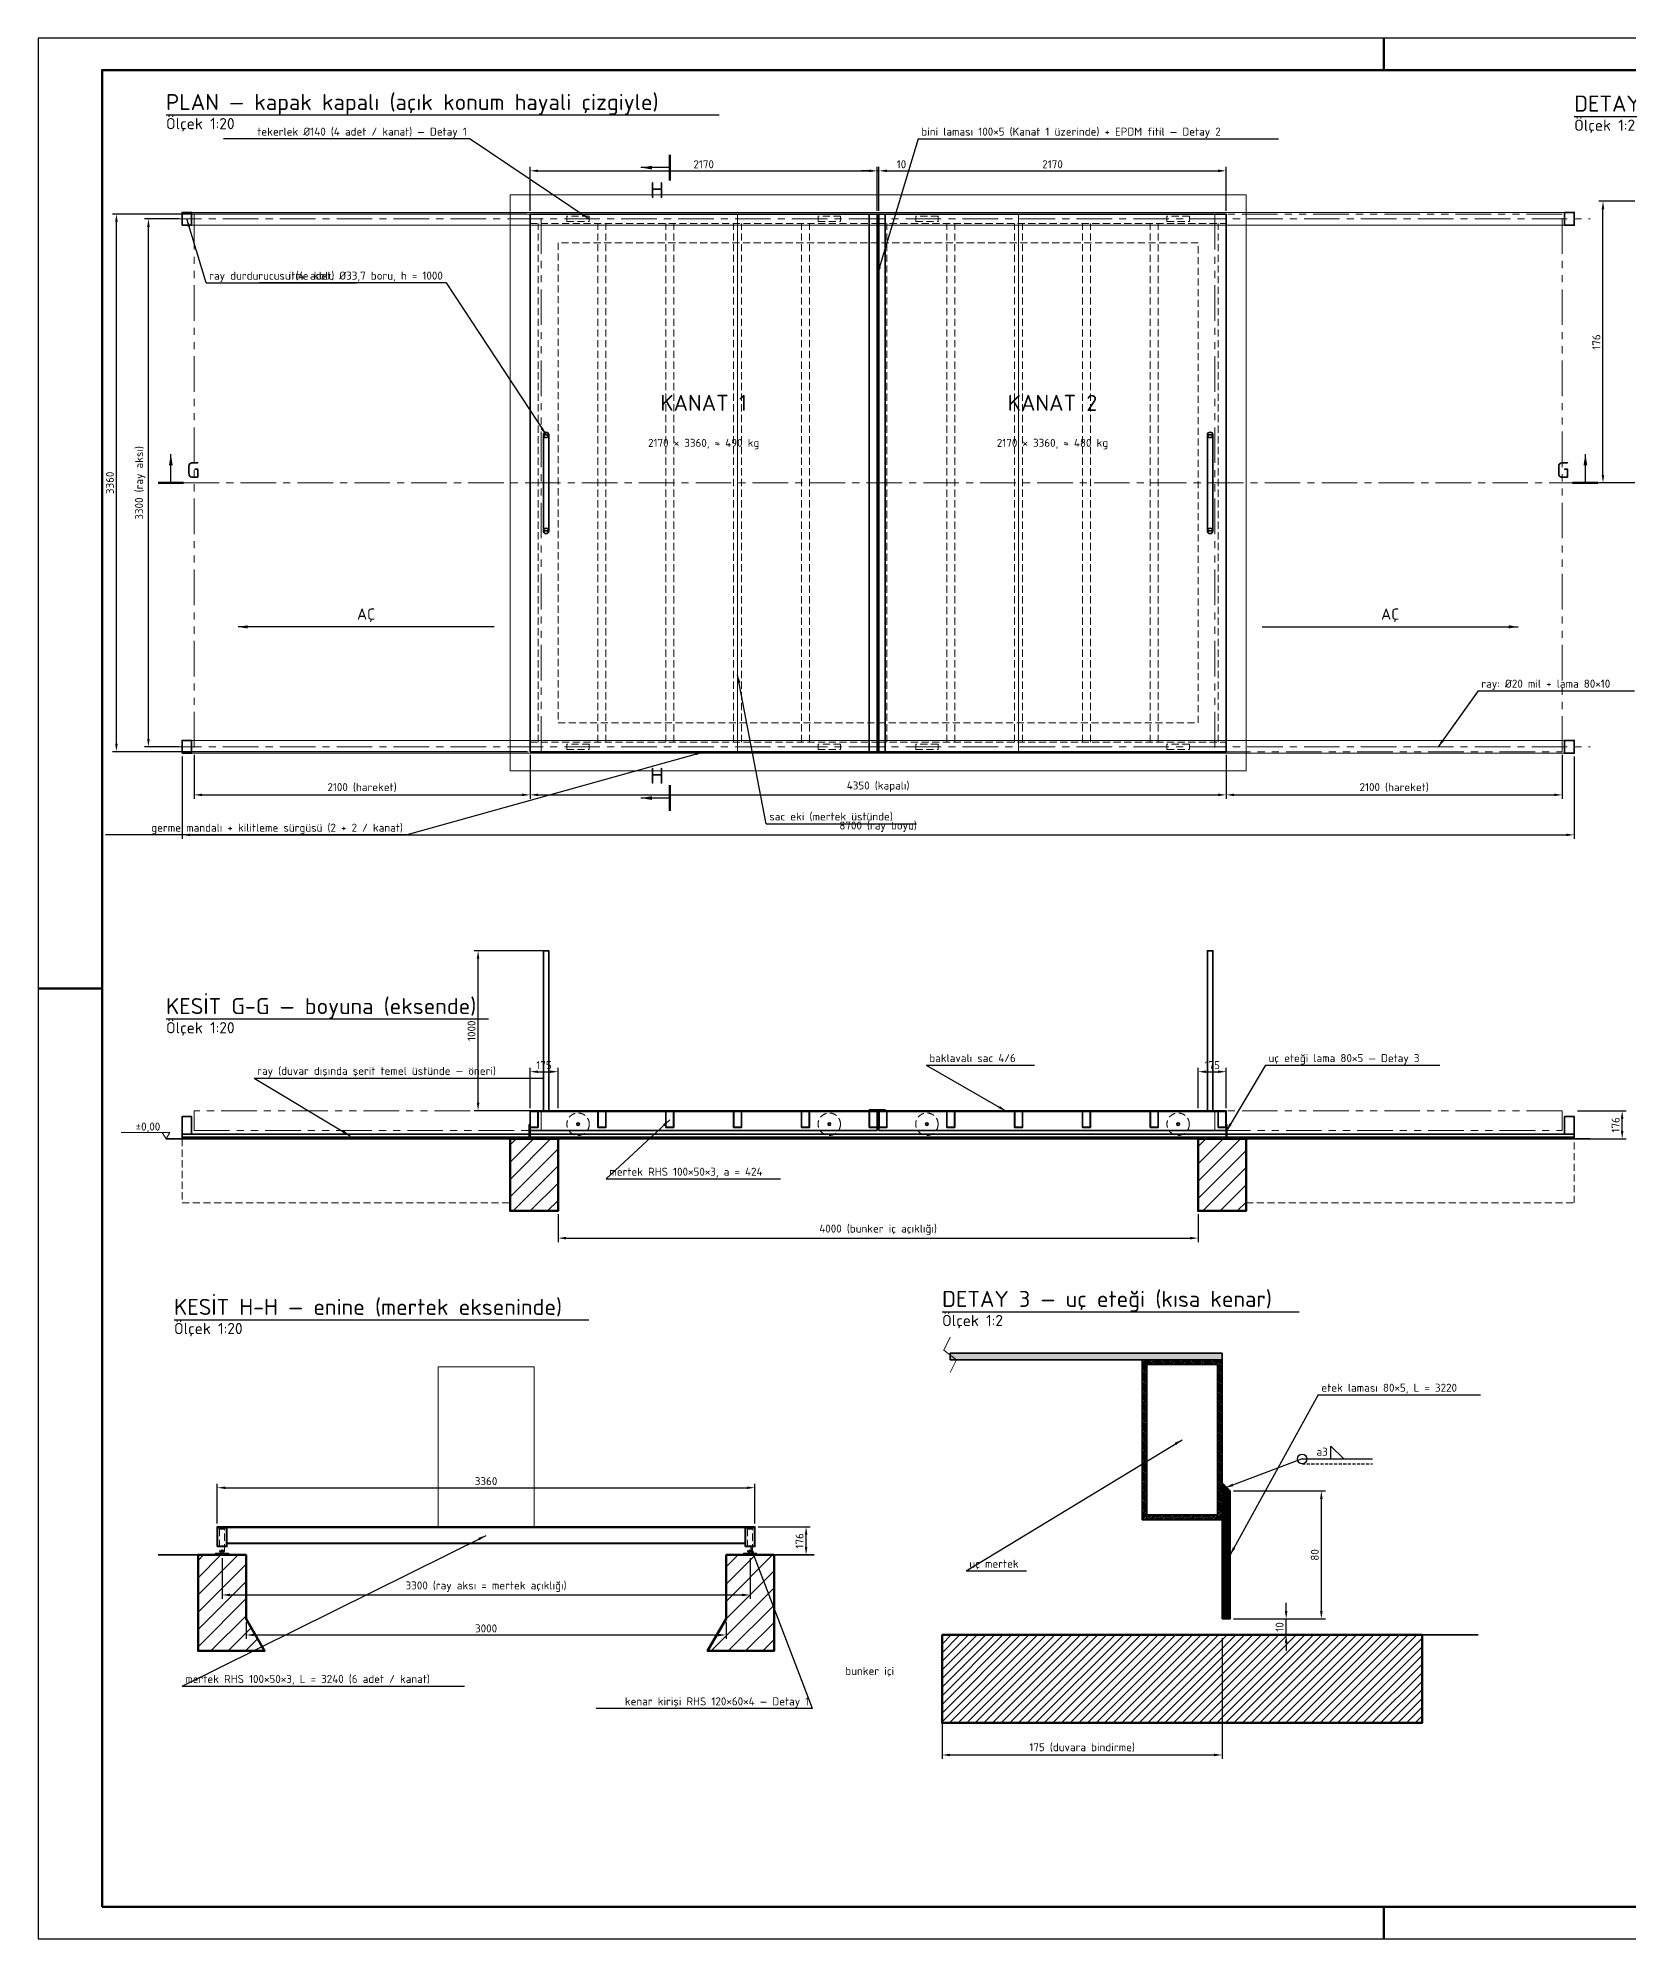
# Model space of a CAD drawing. Header units: millimetres. Extents: x 0 to 120410, y -42000 to 5469.
# Drawn here: x 82000 to 91943, y -42000 to -30120 of the extents above; entities that cross this region are included whole.
import ezdxf
from ezdxf.enums import TextEntityAlignment as Align

# ---------------------------------------------------------------- set-up
doc = ezdxf.new("R2010")
doc.units = ezdxf.units.MM
for name, pattern in [('CENTER', [50.8, 31.75, -6.35, 6.35, -6.35]), ('HIDDEN', [9.525, 6.35, -3.175]), ('PHANTOM', [63.5, 31.75, -6.35, 6.35, -6.35, 6.35, -6.35])]:
    doc.linetypes.add(name, pattern=pattern)
for name, color, linetype, lineweight in [('CL-ANTET', 7, 'Continuous', 70), ('CL-ANTET-INCE', 7, 'Continuous', 25), ('CL-BETON', 7, 'Continuous', 50), ('CL-BETON-EK-G', 30, 'HIDDEN', 18), ('CL-EKSEN', 1, 'CENTER', 18), ('CL-GIZLI', 9, 'HIDDEN', 18), ('CL-HAYALET', 9, 'PHANTOM', 18), ('CL-INCE', 7, 'Continuous', 18), ('CL-KAPAK', 6, 'Continuous', 35), ('CL-KAYNAK', 1, 'Continuous', 25), ('CL-OLCU', 2, 'Continuous', 18), ('CL-TARAMA', 8, 'Continuous', 18), ('CL-YAZI', 7, 'Continuous', 25), ('CL-ZEMIN', 8, 'Continuous', 35)]:
    doc.layers.add(name, color=color, linetype=linetype, lineweight=lineweight)
doc.styles.add('CL-ISO', font='isocpeur.ttf')
doc.dimstyles.new('CL-S20', dxfattribs={"dimscale": 20, "dimtxt": 2.5, "dimasz": 2.5, "dimexe": 1.25, "dimexo": 1, "dimgap": 0.8, "dimtad": 1, "dimdec": 0, "dimtxsty": 'CL-ISO', "dimcen": 2.5, "dimadec": 1, "dimazin": 0, "dimtfac": 1, "dimtmove": 0, "dimatfit": 3, "dimfxl": 1, "dimarcsym": 0})
doc.dimstyles.new('CL-S20-K10', dxfattribs={"dimscale": 20, "dimtxt": 2.5, "dimasz": 2.5, "dimexe": 1.25, "dimexo": 1, "dimgap": 0.8, "dimtad": 1, "dimdec": 0, "dimlfac": 0.1, "dimtxsty": 'CL-ISO', "dimcen": 2.5, "dimadec": 1, "dimazin": 0, "dimtfac": 1, "dimtmove": 0, "dimatfit": 3, "dimfxl": 1, "dimarcsym": 0})

# ---------------------------------------------------------------- blocks, each defined once
blk = doc.blocks.new('*D355')
at = {"layer": 'CL-OLCU', "color": 0, "lineweight": -2, "transparency": 16777216}
for p, q in [((85075, -31200), (85075, -30925)), ((85125, -30950), (87195, -30950)), ((87245, -31200), (87245, -30925))]:
    blk.add_line(p, q, dxfattribs=at)
at = {"layer": 'CL-OLCU', "color": 0, "transparency": 16777216}
for points in [[(85125, -30942), (85125, -30958), (85075, -30950)], [(87195, -30942), (87195, -30958), (87245, -30950)]]:
    blk.add_solid(points, dxfattribs=at)
at = {"layer": 'Defpoints', "color": 0, "transparency": 16777216}
for p in [(87245, -30950), (85075, -31220), (87245, -31220)]:
    blk.add_point(p, dxfattribs=at)
at = {"layer": 'CL-OLCU', "color": 0, "transparency": 16777216, "insert": (86160, -30909), "char_height": 50, "attachment_point": 5, "style": 'CL-ISO'}
blk.add_mtext('2170', dxfattribs=at)
blk = doc.blocks.new('*D356')
at = {"layer": 'CL-OLCU', "color": 0, "lineweight": -2, "transparency": 16777216}
for p, q in [((87255, -31200), (87255, -30925)), ((87305, -30950), (89375, -30950)), ((89425, -31200), (89425, -30925))]:
    blk.add_line(p, q, dxfattribs=at)
at = {"layer": 'CL-OLCU', "color": 0, "transparency": 16777216}
for points in [[(87305, -30942), (87305, -30958), (87255, -30950)], [(89375, -30942), (89375, -30958), (89425, -30950)]]:
    blk.add_solid(points, dxfattribs=at)
at = {"layer": 'Defpoints', "color": 0, "transparency": 16777216}
for p in [(89425, -30950), (87255, -31220), (89425, -31220)]:
    blk.add_point(p, dxfattribs=at)
at = {"layer": 'CL-OLCU', "color": 0, "transparency": 16777216, "insert": (88340, -30909), "char_height": 50, "attachment_point": 5, "style": 'CL-ISO'}
blk.add_mtext('2170', dxfattribs=at)
blk = doc.blocks.new('*D357')
at = {"layer": 'CL-OLCU', "color": 0, "lineweight": -2, "transparency": 16777216}
for p, q in [((87195, -30950), (87145, -30950)), ((87245, -31200), (87245, -30925)), ((87245, -30950), (87255, -30950)), ((87255, -31200), (87255, -30925)), ((87305, -30950), (87437, -30950))]:
    blk.add_line(p, q, dxfattribs=at)
at = {"layer": 'CL-OLCU', "color": 0, "transparency": 16777216}
for points in [[(87195, -30942), (87195, -30958), (87245, -30950)], [(87305, -30942), (87305, -30958), (87255, -30950)]]:
    blk.add_solid(points, dxfattribs=at)
at = {"layer": 'Defpoints', "color": 0, "transparency": 16777216}
for p in [(87255, -30950), (87245, -31220), (87255, -31220)]:
    blk.add_point(p, dxfattribs=at)
at = {"layer": 'CL-OLCU', "color": 0, "transparency": 16777216, "insert": (87396, -30909), "char_height": 50, "attachment_point": 5, "style": 'CL-ISO'}
blk.add_mtext('10', dxfattribs=at)
blk = doc.blocks.new('*D358')
at = {"layer": 'CL-OLCU', "color": 0, "lineweight": -2, "transparency": 16777216}
for p, q in [((82975, -34600), (82975, -34875)), ((85075, -34600), (85075, -34875)), ((83025, -34850), (85025, -34850))]:
    blk.add_line(p, q, dxfattribs=at)
at = {"layer": 'CL-OLCU', "color": 0, "transparency": 16777216}
for points in [[(83025, -34842), (83025, -34858), (82975, -34850)], [(85025, -34842), (85025, -34858), (85075, -34850)]]:
    blk.add_solid(points, dxfattribs=at)
at = {"layer": 'Defpoints', "color": 0, "transparency": 16777216}
for p in [(82975, -34580), (85075, -34580), (85075, -34850)]:
    blk.add_point(p, dxfattribs=at)
at = {"layer": 'CL-OLCU', "color": 0, "transparency": 16777216, "insert": (84025, -34804), "char_height": 50, "attachment_point": 5, "style": 'CL-ISO'}
blk.add_mtext('2100 (hareket)', dxfattribs=at)
blk = doc.blocks.new('*D359')
at = {"layer": 'CL-OLCU', "color": 0, "lineweight": -2, "transparency": 16777216}
for p, q in [((89425, -34600), (89425, -34875)), ((91525, -34600), (91525, -34875)), ((89475, -34850), (91475, -34850))]:
    blk.add_line(p, q, dxfattribs=at)
at = {"layer": 'CL-OLCU', "color": 0, "transparency": 16777216}
for points in [[(89475, -34842), (89475, -34858), (89425, -34850)], [(91475, -34842), (91475, -34858), (91525, -34850)]]:
    blk.add_solid(points, dxfattribs=at)
at = {"layer": 'Defpoints', "color": 0, "transparency": 16777216}
for p in [(89425, -34580), (91525, -34580), (91525, -34850)]:
    blk.add_point(p, dxfattribs=at)
at = {"layer": 'CL-OLCU', "color": 0, "transparency": 16777216, "insert": (90475, -34804), "char_height": 50, "attachment_point": 5, "style": 'CL-ISO'}
blk.add_mtext('2100 (hareket)', dxfattribs=at)
blk = doc.blocks.new('*D360')
at = {"layer": 'CL-OLCU', "color": 0, "lineweight": -2, "transparency": 16777216}
for p, q in [((85075, -34600), (85075, -34875)), ((89425, -34600), (89425, -34875)), ((85125, -34850), (89375, -34850))]:
    blk.add_line(p, q, dxfattribs=at)
at = {"layer": 'CL-OLCU', "color": 0, "transparency": 16777216}
for points in [[(85125, -34842), (85125, -34858), (85075, -34850)], [(89375, -34842), (89375, -34858), (89425, -34850)]]:
    blk.add_solid(points, dxfattribs=at)
at = {"layer": 'Defpoints', "color": 0, "transparency": 16777216}
for p in [(85075, -34580), (89425, -34580), (89425, -34850)]:
    blk.add_point(p, dxfattribs=at)
at = {"layer": 'CL-OLCU', "color": 0, "transparency": 16777216, "insert": (87250, -34799), "char_height": 50, "attachment_point": 5, "style": 'CL-ISO'}
blk.add_mtext('4350 (kapalı)', dxfattribs=at)
blk = doc.blocks.new('*D361')
at = {"layer": 'CL-OLCU', "color": 0, "lineweight": -2, "transparency": 16777216}
for p, q in [((82900, -34610), (82900, -35125)), ((91600, -34610), (91600, -35125)), ((82950, -35100), (91550, -35100))]:
    blk.add_line(p, q, dxfattribs=at)
at = {"layer": 'CL-OLCU', "color": 0, "transparency": 16777216}
for points in [[(82950, -35092), (82950, -35108), (82900, -35100)], [(91550, -35092), (91550, -35108), (91600, -35100)]]:
    blk.add_solid(points, dxfattribs=at)
at = {"layer": 'Defpoints', "color": 0, "transparency": 16777216}
for p in [(82900, -34590), (91600, -34590), (91600, -35100)]:
    blk.add_point(p, dxfattribs=at)
at = {"layer": 'CL-OLCU', "color": 0, "transparency": 16777216, "insert": (87250, -35049), "char_height": 50, "attachment_point": 5, "style": 'CL-ISO'}
blk.add_mtext('8700 (ray boyu)', dxfattribs=at)
blk = doc.blocks.new('*D362')
at = {"layer": 'CL-OLCU', "color": 0, "lineweight": -2, "transparency": 16777216}
for p, q in [((82880, -31250), (82665, -31250)), ((82690, -34500), (82690, -31300)), ((82880, -34550), (82665, -34550))]:
    blk.add_line(p, q, dxfattribs=at)
at = {"layer": 'CL-OLCU', "color": 0, "transparency": 16777216}
for points in [[(82682, -31300), (82698, -31300), (82690, -31250)], [(82682, -34500), (82698, -34500), (82690, -34550)]]:
    blk.add_solid(points, dxfattribs=at)
at = {"layer": 'Defpoints', "color": 0, "transparency": 16777216}
for p in [(82690, -31250), (82900, -31250), (82900, -34550)]:
    blk.add_point(p, dxfattribs=at)
at = {"layer": 'CL-OLCU', "color": 0, "transparency": 16777216, "insert": (82639, -32900), "char_height": 50, "attachment_point": 5, "rotation": 90, "style": 'CL-ISO'}
blk.add_mtext('3300 (ray aksı)', dxfattribs=at)
blk = doc.blocks.new('*D363')
at = {"layer": 'CL-OLCU', "color": 0, "lineweight": -2, "transparency": 16777216}
for p, q in [((85055, -31220), (82465, -31220)), ((82490, -34530), (82490, -31270)), ((85055, -34580), (82465, -34580))]:
    blk.add_line(p, q, dxfattribs=at)
at = {"layer": 'CL-OLCU', "color": 0, "transparency": 16777216}
for points in [[(82482, -31270), (82498, -31270), (82490, -31220)], [(82482, -34530), (82498, -34530), (82490, -34580)]]:
    blk.add_solid(points, dxfattribs=at)
at = {"layer": 'Defpoints', "color": 0, "transparency": 16777216}
for p in [(82490, -31220), (85075, -31220), (85075, -34580)]:
    blk.add_point(p, dxfattribs=at)
at = {"layer": 'CL-OLCU', "color": 0, "transparency": 16777216, "insert": (82449, -32900), "char_height": 50, "attachment_point": 5, "rotation": 90, "style": 'CL-ISO'}
blk.add_mtext('3360', dxfattribs=at)
blk = doc.blocks.new('*D364')
at = {"layer": 'CL-OLCU', "color": 0, "lineweight": -2, "transparency": 16777216}
for p, q in [((91620, -36824), (91925, -36824)), ((91900, -36950), (91900, -36874)), ((91620, -37000), (91925, -37000))]:
    blk.add_line(p, q, dxfattribs=at)
at = {"layer": 'CL-OLCU', "color": 0, "transparency": 16777216}
for points in [[(91892, -36874), (91908, -36874), (91900, -36824)], [(91892, -36950), (91908, -36950), (91900, -37000)]]:
    blk.add_solid(points, dxfattribs=at)
at = {"layer": 'Defpoints', "color": 0, "transparency": 16777216}
for p in [(91600, -36824), (91900, -36824), (91600, -37000)]:
    blk.add_point(p, dxfattribs=at)
at = {"layer": 'CL-OLCU', "color": 0, "transparency": 16777216, "insert": (91859, -36912), "char_height": 50, "attachment_point": 5, "rotation": 90, "style": 'CL-ISO'}
blk.add_mtext('176', dxfattribs=at)
blk = doc.blocks.new('*D365')
at = {"layer": 'CL-OLCU', "color": 0, "lineweight": -2, "transparency": 16777216}
for p, q in [((85155, -35824), (84725, -35824)), ((84750, -36774), (84750, -35874)), ((85155, -36824), (84725, -36824))]:
    blk.add_line(p, q, dxfattribs=at)
at = {"layer": 'CL-OLCU', "color": 0, "transparency": 16777216}
for points in [[(84742, -35874), (84758, -35874), (84750, -35824)], [(84742, -36774), (84758, -36774), (84750, -36824)]]:
    blk.add_solid(points, dxfattribs=at)
at = {"layer": 'Defpoints', "color": 0, "transparency": 16777216}
for p in [(84750, -35824), (85175, -35824), (85175, -36824)]:
    blk.add_point(p, dxfattribs=at)
at = {"layer": 'CL-OLCU', "color": 0, "transparency": 16777216, "insert": (84709, -36324), "char_height": 50, "attachment_point": 5, "rotation": 90, "style": 'CL-ISO'}
blk.add_mtext('1000', dxfattribs=at)
blk = doc.blocks.new('*D366')
at = {"layer": 'CL-OLCU', "color": 0, "lineweight": -2, "transparency": 16777216}
for p, q in [((85250, -37470), (85250, -37645)), ((89250, -37470), (89250, -37645)), ((85300, -37620), (89200, -37620))]:
    blk.add_line(p, q, dxfattribs=at)
at = {"layer": 'CL-OLCU', "color": 0, "transparency": 16777216}
for points in [[(85300, -37612), (85300, -37628), (85250, -37620)], [(89200, -37612), (89200, -37628), (89250, -37620)]]:
    blk.add_solid(points, dxfattribs=at)
at = {"layer": 'Defpoints', "color": 0, "transparency": 16777216}
for p in [(85250, -37450), (89250, -37450), (89250, -37620)]:
    blk.add_point(p, dxfattribs=at)
at = {"layer": 'CL-OLCU', "color": 0, "transparency": 16777216, "insert": (87250, -37568), "char_height": 50, "attachment_point": 5, "style": 'CL-ISO'}
blk.add_mtext('4000 (bunker iç açıklığı)', dxfattribs=at)
blk = doc.blocks.new('*D367')
at = {"layer": 'CL-OLCU', "color": 0, "lineweight": -2, "transparency": 16777216}
for p, q in [((85075, -36808), (85075, -36555)), ((85125, -36580), (85200, -36580)), ((85250, -36808), (85250, -36555))]:
    blk.add_line(p, q, dxfattribs=at)
at = {"layer": 'CL-OLCU', "color": 0, "transparency": 16777216}
for points in [[(85125, -36572), (85125, -36588), (85075, -36580)], [(85200, -36572), (85200, -36588), (85250, -36580)]]:
    blk.add_solid(points, dxfattribs=at)
at = {"layer": 'Defpoints', "color": 0, "transparency": 16777216}
for p in [(85250, -36580), (85075, -36828), (85250, -36828)]:
    blk.add_point(p, dxfattribs=at)
at = {"layer": 'CL-OLCU', "color": 0, "transparency": 16777216, "insert": (85162, -36539), "char_height": 50, "attachment_point": 5, "style": 'CL-ISO'}
blk.add_mtext('175', dxfattribs=at)
blk = doc.blocks.new('*D368')
at = {"layer": 'CL-OLCU', "color": 0, "lineweight": -2, "transparency": 16777216}
for p, q in [((89250, -36808), (89250, -36555)), ((89300, -36580), (89375, -36580)), ((89425, -36808), (89425, -36555))]:
    blk.add_line(p, q, dxfattribs=at)
at = {"layer": 'CL-OLCU', "color": 0, "transparency": 16777216}
for points in [[(89300, -36572), (89300, -36588), (89250, -36580)], [(89375, -36572), (89375, -36588), (89425, -36580)]]:
    blk.add_solid(points, dxfattribs=at)
at = {"layer": 'Defpoints', "color": 0, "transparency": 16777216}
for p in [(89425, -36580), (89250, -36828), (89425, -36828)]:
    blk.add_point(p, dxfattribs=at)
at = {"layer": 'CL-OLCU', "color": 0, "transparency": 16777216, "insert": (89338, -36539), "char_height": 50, "attachment_point": 5, "style": 'CL-ISO'}
blk.add_mtext('175', dxfattribs=at)
blk = doc.blocks.new('*D369')
at = {"layer": 'CL-OLCU', "color": 0, "lineweight": -2, "transparency": 16777216}
for p, q in [((83150, -39620), (83150, -39875)), ((86450, -39620), (86450, -39875)), ((83200, -39850), (86400, -39850))]:
    blk.add_line(p, q, dxfattribs=at)
at = {"layer": 'CL-OLCU', "color": 0, "transparency": 16777216}
for points in [[(83200, -39842), (83200, -39858), (83150, -39850)], [(86400, -39842), (86400, -39858), (86450, -39850)]]:
    blk.add_solid(points, dxfattribs=at)
at = {"layer": 'Defpoints', "color": 0, "transparency": 16777216}
for p in [(83150, -39600), (86450, -39600), (86450, -39850)]:
    blk.add_point(p, dxfattribs=at)
at = {"layer": 'CL-OLCU', "color": 0, "transparency": 16777216, "insert": (84800, -39798), "char_height": 50, "attachment_point": 5, "style": 'CL-ISO'}
blk.add_mtext('3300 (ray aksı = mertek açıklığı)', dxfattribs=at)
blk = doc.blocks.new('*D370')
at = {"layer": 'CL-OLCU', "color": 0, "lineweight": -2, "transparency": 16777216}
for p, q in [((83300, -40020), (83300, -40125)), ((86300, -40020), (86300, -40125)), ((83350, -40100), (86250, -40100))]:
    blk.add_line(p, q, dxfattribs=at)
at = {"layer": 'CL-OLCU', "color": 0, "transparency": 16777216}
for points in [[(83350, -40092), (83350, -40108), (83300, -40100)], [(86250, -40092), (86250, -40108), (86300, -40100)]]:
    blk.add_solid(points, dxfattribs=at)
at = {"layer": 'Defpoints', "color": 0, "transparency": 16777216}
for p in [(83300, -40000), (86300, -40000), (86300, -40100)]:
    blk.add_point(p, dxfattribs=at)
at = {"layer": 'CL-OLCU', "color": 0, "transparency": 16777216, "insert": (84800, -40059), "char_height": 50, "attachment_point": 5, "style": 'CL-ISO'}
blk.add_mtext('3000', dxfattribs=at)
blk = doc.blocks.new('*D371')
at = {"layer": 'CL-OLCU', "color": 0, "lineweight": -2, "transparency": 16777216}
for p, q in [((83120, -39404), (83120, -39155)), ((83170, -39180), (86430, -39180)), ((86480, -39404), (86480, -39155))]:
    blk.add_line(p, q, dxfattribs=at)
at = {"layer": 'CL-OLCU', "color": 0, "transparency": 16777216}
for points in [[(83170, -39172), (83170, -39188), (83120, -39180)], [(86430, -39172), (86430, -39188), (86480, -39180)]]:
    blk.add_solid(points, dxfattribs=at)
at = {"layer": 'Defpoints', "color": 0, "transparency": 16777216}
for p in [(86480, -39180), (83120, -39424), (86480, -39424)]:
    blk.add_point(p, dxfattribs=at)
at = {"layer": 'CL-OLCU', "color": 0, "transparency": 16777216, "insert": (84800, -39139), "char_height": 50, "attachment_point": 5, "style": 'CL-ISO'}
blk.add_mtext('3360', dxfattribs=at)
blk = doc.blocks.new('*D372')
at = {"layer": 'CL-OLCU', "color": 0, "lineweight": -2, "transparency": 16777216}
for p, q in [((86500, -39424), (86825, -39424)), ((86800, -39550), (86800, -39474)), ((86500, -39600), (86825, -39600))]:
    blk.add_line(p, q, dxfattribs=at)
at = {"layer": 'CL-OLCU', "color": 0, "transparency": 16777216}
for points in [[(86792, -39474), (86808, -39474), (86800, -39424)], [(86792, -39550), (86808, -39550), (86800, -39600)]]:
    blk.add_solid(points, dxfattribs=at)
at = {"layer": 'Defpoints', "color": 0, "transparency": 16777216}
for p in [(86480, -39424), (86800, -39424), (86480, -39600)]:
    blk.add_point(p, dxfattribs=at)
at = {"layer": 'CL-OLCU', "color": 0, "transparency": 16777216, "insert": (86759, -39512), "char_height": 50, "attachment_point": 5, "rotation": 90, "style": 'CL-ISO'}
blk.add_mtext('176', dxfattribs=at)
blk = doc.blocks.new('*D378')
at = {"layer": 'CL-OLCU', "color": 0, "lineweight": -2, "transparency": 16777216}
for p, q in [((91980, -31140), (91755, -31140)), ((91780, -32850), (91780, -31190)), ((91980, -32900), (91755, -32900))]:
    blk.add_line(p, q, dxfattribs=at)
at = {"layer": 'CL-OLCU', "color": 0, "transparency": 16777216}
for points in [[(91772, -31190), (91788, -31190), (91780, -31140)], [(91772, -32850), (91788, -32850), (91780, -32900)]]:
    blk.add_solid(points, dxfattribs=at)
at = {"layer": 'Defpoints', "color": 0, "transparency": 16777216}
for p in [(91780, -31140), (92000, -31140), (92000, -32900)]:
    blk.add_point(p, dxfattribs=at)
at = {"layer": 'CL-OLCU', "color": 0, "transparency": 16777216, "insert": (91739, -32020), "char_height": 50, "attachment_point": 5, "rotation": 90, "style": 'CL-ISO'}
blk.add_mtext('176', dxfattribs=at)
blk = doc.blocks.new('*D383')
at = {"layer": 'CL-OLCU', "color": 0, "lineweight": -2, "transparency": 16777216}
for p, q in [((87650, -40120), (87650, -40875)), ((89400, -40120), (89400, -40875)), ((87700, -40850), (89350, -40850))]:
    blk.add_line(p, q, dxfattribs=at)
at = {"layer": 'CL-OLCU', "color": 0, "transparency": 16777216}
for points in [[(87700, -40842), (87700, -40858), (87650, -40850)], [(89350, -40842), (89350, -40858), (89400, -40850)]]:
    blk.add_solid(points, dxfattribs=at)
at = {"layer": 'Defpoints', "color": 0, "transparency": 16777216}
for p in [(87650, -40100), (89400, -40100), (89400, -40850)]:
    blk.add_point(p, dxfattribs=at)
at = {"layer": 'CL-OLCU', "color": 0, "transparency": 16777216, "insert": (88525, -40804), "char_height": 50, "attachment_point": 5, "style": 'CL-ISO'}
blk.add_mtext('175 (duvara bindirme)', dxfattribs=at)
blk = doc.blocks.new('*D384')
at = {"layer": 'CL-OLCU', "color": 0, "lineweight": -2, "transparency": 16777216}
for p, q in [((89800, -39950), (89800, -39900)), ((89470, -40000), (89825, -40000)), ((89800, -40100), (89800, -40000)), ((89470, -40100), (89825, -40100)), ((89800, -40150), (89800, -40200))]:
    blk.add_line(p, q, dxfattribs=at)
at = {"layer": 'CL-OLCU', "color": 0, "transparency": 16777216}
for points in [[(89792, -39950), (89808, -39950), (89800, -40000)], [(89792, -40150), (89808, -40150), (89800, -40100)]]:
    blk.add_solid(points, dxfattribs=at)
at = {"layer": 'Defpoints', "color": 0, "transparency": 16777216}
for p in [(89450, -40000), (89800, -40000), (89450, -40100)]:
    blk.add_point(p, dxfattribs=at)
at = {"layer": 'CL-OLCU', "color": 0, "transparency": 16777216, "insert": (89759, -40050), "char_height": 50, "attachment_point": 5, "rotation": 90, "style": 'CL-ISO'}
blk.add_mtext('10', dxfattribs=at)
blk = doc.blocks.new('*D385')
at = {"layer": 'CL-OLCU', "color": 0, "lineweight": -2, "transparency": 16777216}
for p, q in [((89470, -39200), (90045, -39200)), ((90020, -39950), (90020, -39250)), ((89470, -40000), (90045, -40000))]:
    blk.add_line(p, q, dxfattribs=at)
at = {"layer": 'CL-OLCU', "color": 0, "transparency": 16777216}
for points in [[(90012, -39250), (90028, -39250), (90020, -39200)], [(90012, -39950), (90028, -39950), (90020, -40000)]]:
    blk.add_solid(points, dxfattribs=at)
at = {"layer": 'Defpoints', "color": 0, "transparency": 16777216}
for p in [(89450, -39200), (90020, -39200), (89450, -40000)]:
    blk.add_point(p, dxfattribs=at)
at = {"layer": 'CL-OLCU', "color": 0, "transparency": 16777216, "insert": (89979, -39600), "char_height": 50, "attachment_point": 5, "rotation": 90, "style": 'CL-ISO'}
blk.add_mtext('80', dxfattribs=at)

msp = doc.modelspace()

# ---------------------------------------------------------------- hatches: boundary and pattern name
at = {"layer": 'CL-KAPAK'}
msp.add_hatch(color=256, dxfattribs=at).paths.add_polyline_path([(87700, -38380), (89400, -38380), (89400, -38340), (87700, -38340)])
at = {"layer": 'CL-KAYNAK'}
msp.add_hatch(color=256, dxfattribs=at).paths.add_polyline_path([(89400, -39200), (89450, -39200), (89400, -39150)])
at = {"layer": 'CL-TARAMA'}
h = msp.add_hatch(dxfattribs=at)
h.set_pattern_fill('ANSI31', color=256, scale=24, style=0)
h.paths.add_polyline_path([(84950, -37000), (85250, -37000), (85250, -37450), (84950, -37450)])
h = msp.add_hatch(dxfattribs=at)
h.set_pattern_fill('ANSI31', color=256, scale=24, style=0)
h.paths.add_polyline_path([(89250, -37000), (89550, -37000), (89550, -37450), (89250, -37450)])
h = msp.add_hatch(dxfattribs=at)
h.set_pattern_fill('ANSI31', color=256, scale=2.4, style=0)
h.paths.add_polyline_path([(88900, -39380), (89400, -39380), (89400, -38380), (88900, -38380)])
h.paths.add_polyline_path([(88930, -39350), (89370, -39350), (89370, -38410), (88930, -38410)], flags=0)
h = msp.add_hatch(dxfattribs=at)
h.set_pattern_fill('ANSI31', color=256, scale=1.6, angle=90, style=0)
h.paths.add_polyline_path([(89400, -40000), (89450, -40000), (89450, -39200), (89400, -39200)])
h = msp.add_hatch(dxfattribs=at)
h.set_pattern_fill('ANSI31', color=256, scale=24, style=0)
h.paths.add_polyline_path([(83300, -39600), (83000, -39600), (83000, -40200), (83415.5, -40200), (83300, -40000)])
h = msp.add_hatch(dxfattribs=at)
h.set_pattern_fill('ANSI31', color=256, scale=24, style=0)
h.paths.add_polyline_path([(86300, -39600), (86600, -39600), (86600, -40200), (86184.5, -40200), (86300, -40000)])
h = msp.add_hatch(dxfattribs=at)
h.set_pattern_fill('ANSI31', color=256, scale=12, style=0)
h.paths.add_polyline_path([(87650, -40100), (90650, -40100), (90650, -40650), (87650, -40650)])

# ---------------------------------------------------------------- linework, layer by layer
at = {"layer": 'CL-ANTET'}
for p, q in [((90410, -30120), (90410, -30320)), ((85948, -30850), (85948, -31010)), ((82750, -32900), (82910, -32900)), ((91750, -32900), (91590, -32900)), ((85948, -34950), (85948, -34790)), ((82000, -36060), (82400, -36060)), ((90410, -42000), (90410, -41800))]:
    msp.add_line(p, q, dxfattribs=at)
msp.add_lwpolyline([(82400, -41800), (98620, -41800), (98620, -30320), (82400, -30320)], close=True, dxfattribs=at)
at = {"layer": 'CL-ANTET-INCE'}
msp.add_lwpolyline([(82000, -42000), (98820, -42000), (98820, -30120), (82000, -30120)], close=True, dxfattribs=at)
at = {"layer": 'CL-BETON'}
for points in [[(84950, -37000), (85250, -37000), (85250, -37450), (84950, -37450)], [(89250, -37000), (89550, -37000), (89550, -37450), (89250, -37450)], [(83300, -39600), (83000, -39600), (83000, -40200), (83415.5, -40200), (83300, -40000)], [(86300, -39600), (86600, -39600), (86600, -40200), (86184.5, -40200), (86300, -40000)], [(87650, -40100), (90650, -40100), (90650, -40650), (87650, -40650)]]:
    msp.add_lwpolyline(points, close=True, dxfattribs=at)
at = {"layer": 'CL-BETON-EK-G', "ltscale": 7}
for points in [[(82900, -37400), (84950, -37400), (84950, -37000), (82900, -37000)], [(89550, -37400), (91600, -37400), (91600, -37000), (89550, -37000)]]:
    msp.add_lwpolyline(points, close=True, dxfattribs=at)
at = {"layer": 'CL-EKSEN', "ltscale": 7}
for p, q in [((82800, -31250), (91700, -31250)), ((82910, -32900), (91590, -32900)), ((82800, -34550), (91700, -34550))]:
    msp.add_line(p, q, dxfattribs=at)
at = {"layer": 'CL-GIZLI', "ltscale": 7}
for p, q in [((85075, -34520), (85075, -31280)), ((85075, -31280), (87245, -31280)), ((85125, -34520), (85125, -31280)), ((85499, -34520), (85499, -31280)), ((85549, -34520), (85549, -31280)), ((85923, -34520), (85923, -31280)), ((85973, -34520), (85973, -31280)), ((86347, -34520), (86347, -31280)), ((86397, -34520), (86397, -31280)), ((86771, -34520), (86771, -31280)), ((86821, -34520), (86821, -31280)), ((87195, -34520), (87195, -31280)), ((87245, -34520), (87245, -31280)), ((87255, -34520), (87255, -31280)), ((87255, -31280), (89425, -31280)), ((87305, -34520), (87305, -31280)), ((87679, -34520), (87679, -31280)), ((87729, -34520), (87729, -31280)), ((88103, -34520), (88103, -31280)), ((88153, -34520), (88153, -31280)), ((88527, -34520), (88527, -31280)), ((88577, -34520), (88577, -31280)), ((88951, -34520), (88951, -31280)), ((89001, -34520), (89001, -31280)), ((89375, -34520), (89375, -31280)), ((89425, -34520), (89425, -31280)), ((85075, -34520), (87245, -34520)), ((87255, -34520), (89425, -34520))]:
    msp.add_line(p, q, dxfattribs=at)
for points in [[(85305, -31266), (85445, -31266), (85445, -31234), (85305, -31234)], [(86875, -31266), (87015, -31266), (87015, -31234), (86875, -31234)], [(87485, -31266), (87625, -31266), (87625, -31234), (87485, -31234)], [(89055, -31266), (89195, -31266), (89195, -31234), (89055, -31234)], [(85250, -34400), (89250, -34400), (89250, -31400), (85250, -31400)], [(85305, -34566), (85445, -34566), (85445, -34534), (85305, -34534)], [(86875, -34566), (87015, -34566), (87015, -34534), (86875, -34534)], [(87485, -34566), (87625, -34566), (87625, -34534), (87485, -34534)], [(89055, -34566), (89195, -34566), (89195, -34534), (89055, -34534)], [(83134, -39578), (83166, -39578), (83166, -39438), (83134, -39438)], [(86434, -39578), (86466, -39578), (86466, -39438), (86434, -39438)]]:
    msp.add_lwpolyline(points, close=True, dxfattribs=at)
for centre in [(85375, -36908), (86945, -36908), (87555, -36908), (89125, -36908)]:
    msp.add_circle(centre, 70, dxfattribs=at)
at = {"layer": 'CL-HAYALET', "ltscale": 7}
for points in [[(82975, -34580), (85145, -34580), (85145, -31220), (82975, -31220)], [(89355, -34580), (91525, -34580), (91525, -31220), (89355, -31220)], [(82975, -36948), (85145, -36948), (85145, -36824), (82975, -36824)], [(89355, -36948), (91525, -36948), (91525, -36824), (89355, -36824)]]:
    msp.add_lwpolyline(points, close=True, dxfattribs=at)
at = {"layer": 'CL-INCE'}
for p, q in [((82900, -31210), (91600, -31210)), ((86372, -34580), (86372, -31220)), ((88128, -34580), (88128, -31220)), ((82900, -31290), (91600, -31290)), ((82900, -34510), (91600, -34510)), ((82900, -34590), (91600, -34590)), ((83180, -39431), (86420, -39431)), ((83180, -39525), (86420, -39525))]:
    msp.add_line(p, q, dxfattribs=at)
for points in [[(84950, -34700), (89550, -34700), (89550, -31100), (84950, -31100)], [(85078, -36925), (85122, -36925), (85122, -36831), (85078, -36831)], [(85502, -36925), (85546, -36925), (85546, -36831), (85502, -36831)], [(85926, -36925), (85970, -36925), (85970, -36831), (85926, -36831)], [(86350, -36925), (86394, -36925), (86394, -36831), (86350, -36831)], [(86774, -36925), (86818, -36925), (86818, -36831), (86774, -36831)], [(87198, -36925), (87242, -36925), (87242, -36831), (87198, -36831)], [(87258, -36925), (87302, -36925), (87302, -36831), (87258, -36831)], [(87682, -36925), (87726, -36925), (87726, -36831), (87682, -36831)], [(88106, -36925), (88150, -36925), (88150, -36831), (88106, -36831)], [(88530, -36925), (88574, -36925), (88574, -36831), (88530, -36831)], [(88954, -36925), (88998, -36925), (88998, -36831), (88954, -36831)], [(89378, -36925), (89422, -36925), (89422, -36831), (89378, -36831)], [(83124, -39544), (83176, -39544), (83176, -39432), (83124, -39432)], [(86424, -39544), (86476, -39544), (86476, -39432), (86424, -39432)]]:
    msp.add_lwpolyline(points, close=True, dxfattribs=at)
for points in [[(87700, -38460), (87740, -38380), (87660, -38320), (87700, -38240)], [(84500, -39424), (84500, -38424), (85100, -38424), (85100, -39424)]]:
    msp.add_lwpolyline(points, dxfattribs=at)
at = {"layer": 'CL-KAPAK'}
for p, q in [((85075, -36948), (85075, -36828)), ((87245, -36948), (87245, -36828)), ((87255, -36948), (87255, -36828)), ((89425, -36948), (89425, -36828)), ((85075, -36948), (87245, -36948)), ((87255, -36948), (89425, -36948))]:
    msp.add_line(p, q, dxfattribs=at)
for points in [[(82900, -31290), (82960, -31290), (82960, -31210), (82900, -31210)], [(85075, -34580), (87245, -34580), (87245, -31220), (85075, -31220)], [(87195, -34580), (87295, -34580), (87295, -31220), (87195, -31220)], [(87255, -34580), (89425, -34580), (89425, -31220), (87255, -31220)], [(91540, -31290), (91600, -31290), (91600, -31210), (91540, -31210)], [(85158, -33200), (85192, -33200), (85192, -32600), (85158, -32600)], [(89308, -33200), (89342, -33200), (89342, -32600), (89308, -32600)], [(82900, -34590), (82960, -34590), (82960, -34510), (82900, -34510)], [(91540, -34590), (91600, -34590), (91600, -34510), (91540, -34510)], [(85158, -36824), (85192, -36824), (85192, -35824), (85158, -35824)], [(89308, -36824), (89342, -36824), (89342, -35824), (89308, -35824)], [(85075, -36828), (87245, -36828), (87245, -36824), (85075, -36824)], [(85075, -36928), (85125, -36928), (85125, -36828), (85075, -36828)], [(85499, -36928), (85549, -36928), (85549, -36828), (85499, -36828)], [(85923, -36928), (85973, -36928), (85973, -36828), (85923, -36828)], [(86347, -36928), (86397, -36928), (86397, -36828), (86347, -36828)], [(86771, -36928), (86821, -36928), (86821, -36828), (86771, -36828)], [(87195, -36824), (87295, -36824), (87295, -36819), (87195, -36819)], [(87195, -36928), (87245, -36928), (87245, -36828), (87195, -36828)], [(87255, -36828), (89425, -36828), (89425, -36824), (87255, -36824)], [(87255, -36928), (87305, -36928), (87305, -36828), (87255, -36828)], [(87679, -36928), (87729, -36928), (87729, -36828), (87679, -36828)], [(88103, -36928), (88153, -36928), (88153, -36828), (88103, -36828)], [(88527, -36928), (88577, -36928), (88577, -36828), (88527, -36828)], [(88951, -36928), (89001, -36928), (89001, -36828), (88951, -36828)], [(89375, -36928), (89425, -36928), (89425, -36828), (89375, -36828)], [(82900, -36970), (82960, -36970), (82960, -36860), (82900, -36860)], [(85070, -36990), (85075, -36990), (85075, -36910), (85070, -36910)], [(89425, -36990), (89430, -36990), (89430, -36910), (89425, -36910)], [(91540, -36970), (91600, -36970), (91600, -36860), (91540, -36860)], [(82900, -36990), (91600, -36990), (91600, -36970), (82900, -36970)], [(82900, -37000), (91600, -37000), (91600, -36990), (82900, -36990)], [(87700, -38380), (89400, -38380), (89400, -38340), (87700, -38340)], [(88900, -39380), (89400, -39380), (89400, -38380), (88900, -38380)], [(88930, -39350), (89370, -39350), (89370, -38410), (88930, -38410)], [(89400, -40000), (89450, -40000), (89450, -39200), (89400, -39200)], [(83120, -39428), (86480, -39428), (86480, -39424), (83120, -39424)], [(83120, -39548), (83180, -39548), (83180, -39428), (83120, -39428)], [(83180, -39528), (86420, -39528), (86420, -39428), (83180, -39428)], [(86420, -39548), (86480, -39548), (86480, -39428), (86420, -39428)], [(83110, -39600), (83190, -39600), (83190, -39590), (83110, -39590)], [(86410, -39600), (86490, -39600), (86490, -39590), (86410, -39590)]]:
    msp.add_lwpolyline(points, close=True, dxfattribs=at)
for centre, radius in [((85175, -32600), 17), ((89325, -32600), 17), ((85175, -33200), 17), ((89325, -33200), 17), ((85375, -36908), 8), ((86945, -36908), 8), ((87555, -36908), 8), ((89125, -36908), 8), ((83150, -39580), 10), ((86450, -39580), 10)]:
    msp.add_circle(centre, radius, dxfattribs=at)
at = {"layer": 'CL-KAYNAK'}
for q in [(89420, -39180), (90340, -39000)]:
    msp.add_line((89900, -39000), q, dxfattribs=at)
at = {"layer": 'CL-KAYNAK', "linetype": 'HIDDEN', "ltscale": 3}
msp.add_line((89900, -39030), (90340, -39030), dxfattribs=at)
at = {"layer": 'CL-KAYNAK'}
msp.add_lwpolyline([(90080, -39000), (90080, -38920), (90160, -39000)], dxfattribs=at)
msp.add_lwpolyline([(89400, -39200), (89450, -39200), (89400, -39150)], close=True, dxfattribs=at)
msp.add_circle((89900, -39000), 30, dxfattribs=at)
msp.add_solid([(89420, -39180), (89469.74, -39170.25), (89463.89, -39154.64)], dxfattribs=at)
at = {"layer": 'CL-OLCU'}
msp.add_line((82824, -36960), (82520, -36960), dxfattribs=at)
msp.add_lwpolyline([(82800, -37000), (82776, -36960), (82824, -36960)], close=True, dxfattribs=at)
at = {"layer": 'CL-YAZI'}
for p, q in [((82800, -30600), (86256, -30600)), ((91600, -30610), (94408, -30610)), ((84700, -30750), (83160, -30750)), ((84700, -30750), (85445, -31250)), ((87500, -30750), (87245, -31600)), ((87500, -30750), (89752.5, -30750)), ((85948, -30930), (85768, -30930)), ((83050, -31650), (82930, -31250)), ((83050, -31650), (83990, -31650)), ((84550, -31650), (83385, -31650)), ((84550, -31650), (85175, -32600)), ((82830, -32900), (82830, -32720)), ((91670, -32900), (91670, -32720)), ((84850, -33800), (83250, -33800)), ((89650, -33800), (91250, -33800)), ((86550, -35030), (86372, -34100)), ((91000, -34200), (90750, -34550)), ((91000, -34200), (91977.5, -34200)), ((84300, -35100), (86160, -34580)), ((85948, -34870), (85768, -34870)), ((86550, -35030), (87490, -35030)), ((84300, -35100), (82422.5, -35100)), ((82800, -36250), (84816, -36250)), ((87550, -36540), (88050, -36826)), ((87550, -36540), (88227.5, -36540)), ((89670, -36540), (89427, -36950)), ((89670, -36540), (90760, -36540)), ((83350, -36620), (83950, -36980)), ((83350, -36620), (85152.5, -36620)), ((85550, -37250), (85948, -36880)), ((85550, -37250), (86640, -37250)), ((82850, -38130), (85442, -38130)), ((87650, -38080), (89882, -38080)), ((90000, -38600), (89450, -39600)), ((90000, -38600), (91015, -38600)), ((87800, -39700), (89150, -38880)), ((82900, -40420), (84800, -39478)), ((86840, -40560), (86450, -39540)), ((87800, -39700), (88177.5, -39700)), ((82900, -40420), (84665, -40420)), ((86840, -40560), (85487.5, -40560))]:
    msp.add_line(p, q, dxfattribs=at)
for points in [[(85768, -30930), (85838, -30941.67), (85838, -30918.33)], [(85445, -31250), (85408.13, -31215.22), (85398.84, -31229.06)], [(82930, -31250), (82936.39, -31300.29), (82952.35, -31295.5)], [(87245, -31600), (87267.35, -31554.5), (87251.39, -31549.71)], [(85175, -32600), (85154.48, -32553.65), (85140.56, -32562.81)], [(82830, -32720), (82818.33, -32790), (82841.67, -32790)], [(91670, -32720), (91658.33, -32790), (91681.67, -32790)], [(83250, -33800), (83310, -33810), (83310, -33790)], [(91250, -33800), (91190, -33790), (91190, -33810)], [(86372, -34100), (86373.21, -34150.68), (86389.58, -34147.54)], [(90750, -34550), (90785.84, -34514.16), (90772.28, -34504.47)], [(86160, -34580), (86109.6, -34585.44), (86114.09, -34601.49)], [(85768, -34870), (85838, -34881.67), (85838, -34858.33)], [(88050, -36826), (88010.74, -36793.94), (88002.46, -36808.41)], [(85948, -36880), (85905.71, -36907.94), (85917.05, -36920.15)], [(89427, -36950), (89459.66, -36911.24), (89445.32, -36902.74)], [(83950, -36980), (83911.41, -36947.13), (83902.84, -36961.42)], [(89150, -38880), (89102.94, -38898.83), (89111.59, -38913.08)], [(84800, -39478), (84751.5, -39492.74), (84758.91, -39507.68)], [(86450, -39540), (86460.07, -39589.68), (86475.64, -39583.73)], [(89450, -39600), (89481.4, -39560.21), (89466.79, -39552.17)]]:
    msp.add_solid(points, dxfattribs=at)
at = {"layer": 'CL-ZEMIN'}
for p, q in [((82800, -37000), (84950, -37000)), ((89550, -37000), (91700, -37000)), ((83000, -39600), (82750, -39600)), ((86600, -39600), (86850, -39600)), ((90650, -40100), (91000, -40100))]:
    msp.add_line(p, q, dxfattribs=at)

# ---------------------------------------------------------------- texts
at = {"layer": 'CL-KAYNAK', "style": 'CL-ISO'}
msp.add_text('a3', height=50, dxfattribs=at).set_placement((90060, -38980), align=Align.RIGHT)
at = {"layer": 'CL-OLCU', "style": 'CL-ISO'}
msp.add_text('±0,00', height=50, dxfattribs=at).set_placement((82764, -36948), align=Align.RIGHT)
at = {"layer": 'CL-YAZI', "style": 'CL-ISO'}
for s, height, p in [('PLAN — kapak kapalı (açık konum hayali çizgiyle)', 100, (82800, -30570)), ('DETAY 1 — ray, tekerlek ve kenar kirişi', 100, (91600, -30580)), ('Ölçek 1:20', 70, (82800, -30690)), ('Ölçek 1:2', 70, (91600, -30700)), ('bini laması 100×5 (Kanat 1 üzerinde) + EPDM fitil — Detay 2', 50, (87520, -30730)), ('ray durdurucusu (4 adet)', 50, (83070, -31630)), ('ray: Ø20 mil + lama 80×10', 50, (91020, -34180)), ('sac eki (mertek üstünde)', 50, (86570, -35010)), ('KESİT G-G — boyuna (eksende)', 100, (82800, -36220)), ('Ölçek 1:20', 70, (82800, -36340)), ('baklavalı sac 4/6', 50, (87570, -36520)), ('uç eteği lama 80×5 — Detay 3', 50, (89690, -36520)), ('ray (duvar dışında şerit temel üstünde — öneri)', 50, (83370, -36600)), ('mertek RHS 100×50×3, a = 424', 50, (85570, -37230)), ('KESİT H-H — enine (mertek ekseninde)', 100, (82850, -38100)), ('DETAY 3 — uç eteği (kısa kenar)', 100, (87650, -38050)), ('Ölçek 1:20', 70, (82850, -38220)), ('Ölçek 1:2', 70, (87650, -38170)), ('etek laması 80×5, L = 3220', 50, (90020, -38580)), ('uç mertek', 50, (87820, -39680)), ('mertek RHS 100×50×3, L = 3240 (6 adet / kanat)', 50, (82920, -40400))]:
    msp.add_text(s, height=height, dxfattribs=at).set_placement(p)
for s, p in [('tekerlek Ø140 (4 adet / kanat) — Detay 1', (84680, -30730)), ('itme kolu Ø33,7 boru, h = 1000', (84530, -31630)), ('germe mandalı + kilitleme sürgüsü (2 + 2 / kanat)', (84280, -35080)), ('bunker içi', (87350, -40350)), ('kenar kirişi RHS 120×60×4 — Detay 1', (86820, -40540))]:
    msp.add_text(s, height=50, dxfattribs=at).set_placement(p, align=Align.RIGHT)
for s, height, p in [('H', 100, (85868, -31070)), ('KANAT 1', 100, (86160, -32400)), ('KANAT 2', 100, (88340, -32400)), ('2170 × 3360, ≈ 490 kg', 50, (86160, -32650)), ('2170 × 3360, ≈ 480 kg', 50, (88340, -32650)), ('G', 100, (82970, -32820)), ('G', 100, (91530, -32820)), ('AÇ', 70, (84050, -33720)), ('AÇ', 70, (90450, -33720)), ('H', 100, (85868, -34730))]:
    msp.add_text(s, height=height, dxfattribs=at).set_placement(p, align=Align.MIDDLE_CENTER)

# ---------------------------------------------------------------- dimensions: what is measured, and where the dimension line sits
at = {"layer": 'CL-OLCU'}
for base, p1, p2, picture, middle in [((87245, -30950), (85075, -31220), (87245, -31220), '*D355', (86160, -30909)), ((89425, -30950), (87255, -31220), (89425, -31220), '*D356', (88340, -30909))]:
    dim = msp.add_linear_dim(base=base, p1=p1, p2=p2, dimstyle='CL-S20', dxfattribs=at)
    dim.commit()
    dim.dimension.update_dxf_attribs({"geometry": picture, "text_midpoint": middle})
for base, p1, p2, text, dimstyle, picture, middle in [((87255, -30950), (87245, -31220), (87255, -31220), '10', 'CL-S20', '*D357', (87396, -30909)), ((91600, -35100), (82900, -34590), (91600, -34590), '8700 (ray boyu)', 'CL-S20', '*D361', (87250, -35049)), ((85075, -34850), (82975, -34580), (85075, -34580), '2100 (hareket)', 'CL-S20', '*D358', (84025, -34804)), ((89425, -34850), (85075, -34580), (89425, -34580), '4350 (kapalı)', 'CL-S20', '*D360', (87250, -34799)), ((91525, -34850), (89425, -34580), (91525, -34580), '2100 (hareket)', 'CL-S20', '*D359', (90475, -34804)), ((85250, -36580), (85075, -36828), (85250, -36828), '175', 'CL-S20', '*D367', (85162.5, -36539)), ((89425, -36580), (89250, -36828), (89425, -36828), '175', 'CL-S20', '*D368', (89337.5, -36539)), ((89250, -37620), (85250, -37450), (89250, -37450), '4000 (bunker iç açıklığı)', 'CL-S20', '*D366', (87250, -37567.75)), ((86480, -39180), (83120, -39424), (86480, -39424), '3360', 'CL-S20', '*D371', (84800, -39139)), ((86450, -39850), (83150, -39600), (86450, -39600), '3300 (ray aksı = mertek açıklığı)', 'CL-S20', '*D369', (84800, -39797.75)), ((86300, -40100), (83300, -40000), (86300, -40000), '3000', 'CL-S20', '*D370', (84800, -40059)), ((89400, -40850), (87650, -40100), (89400, -40100), '175 (duvara bindirme)', 'CL-S20-K10', '*D383', (88525, -40804))]:
    dim = msp.add_linear_dim(base=base, p1=p1, p2=p2, text=text, dimstyle=dimstyle, dxfattribs=at)
    dim.commit()
    dim.dimension.update_dxf_attribs({"geometry": picture, "text_midpoint": middle})
for base, p1, p2, text, dimstyle, picture, middle in [((82490, -31220), (85075, -34580), (85075, -31220), '3360', 'CL-S20', '*D363', (82449, -32900)), ((91780, -31140), (92000, -32900), (92000, -31140), '176', 'CL-S20-K10', '*D378', (91739, -32020)), ((82690, -31250), (82900, -34550), (82900, -31250), '3300 (ray aksı)', 'CL-S20', '*D362', (82639, -32900)), ((84750, -35824), (85175, -36824), (85175, -35824), '1000', 'CL-S20', '*D365', (84709, -36324)), ((91900, -36824), (91600, -37000), (91600, -36824), '176', 'CL-S20', '*D364', (91859, -36912)), ((90020, -39200), (89450, -40000), (89450, -39200), '80', 'CL-S20-K10', '*D385', (89979, -39600)), ((86800, -39424), (86480, -39600), (86480, -39424), '176', 'CL-S20', '*D372', (86759, -39512)), ((89800, -40000), (89450, -40100), (89450, -40000), '10', 'CL-S20-K10', '*D384', (89759, -40050))]:
    dim = msp.add_linear_dim(base=base, p1=p1, p2=p2, angle=90, text=text, dimstyle=dimstyle, dxfattribs=at)
    dim.commit()
    dim.dimension.update_dxf_attribs({"geometry": picture, "text_midpoint": middle})

doc.saveas('drawing.dxf')
